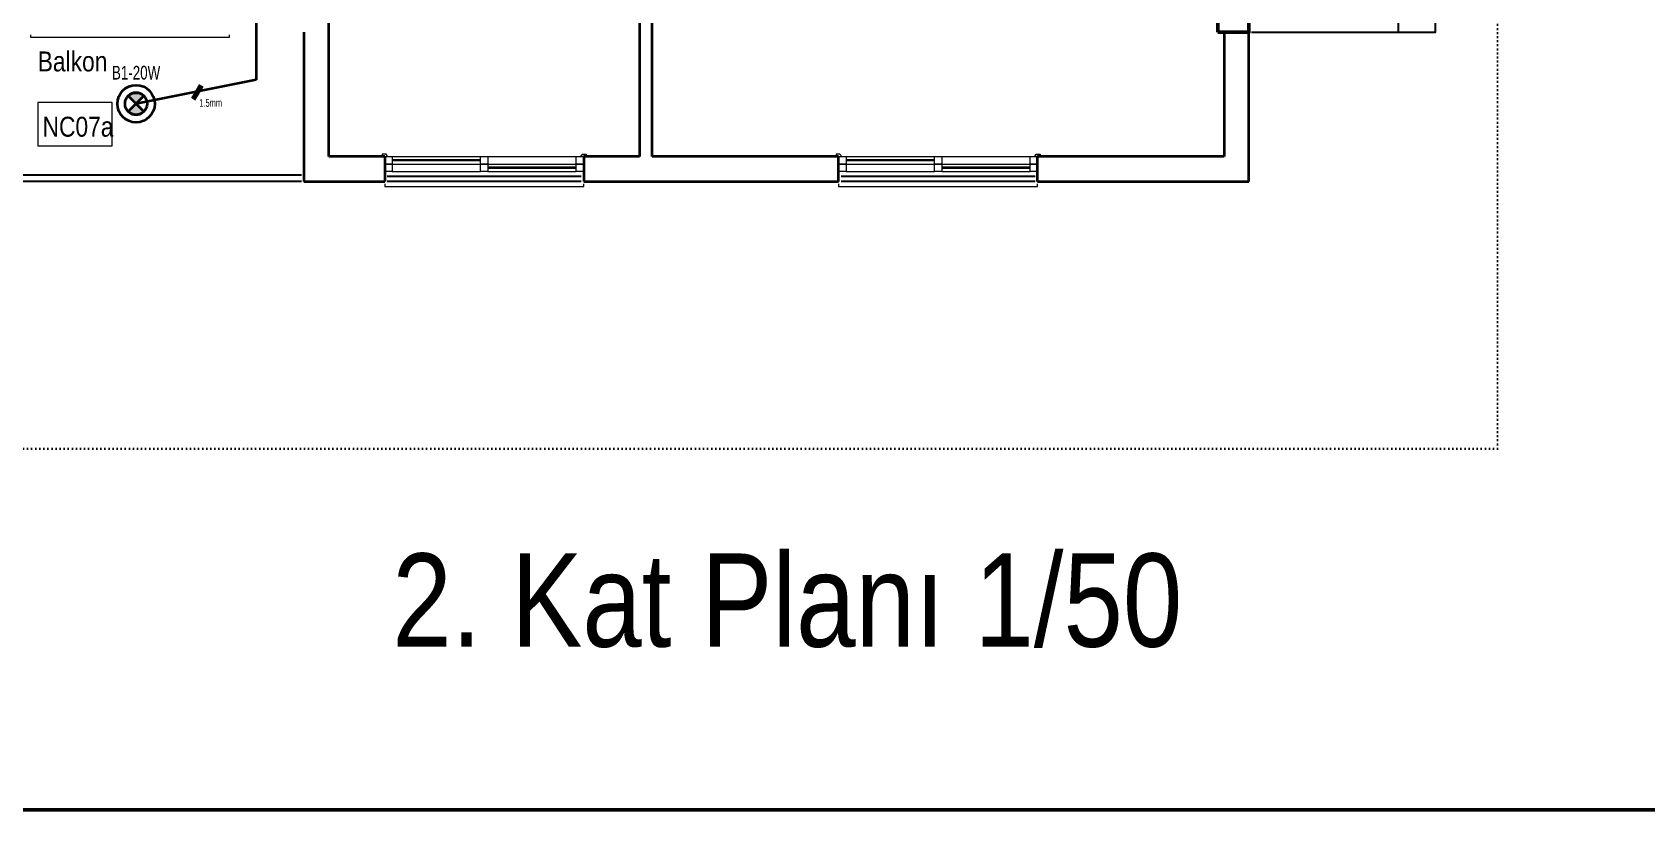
# Model space of a CAD drawing. Header units: millimetres. Extents: x 1811019 to 3717122, y -501178 to -243171.
# Drawn here: x 1866024 to 1867322, y -252390 to -251765 of the extents above; entities that cross this region are included whole.
import ezdxf
from ezdxf.enums import TextEntityAlignment as Align

# ---------------------------------------------------------------- set-up
doc = ezdxf.new("R2010")
doc.units = ezdxf.units.MM
for name, pattern in [('CONTINOUS', [0]), ('CONTINU', [0]), ('izdüşüm arka', [3.174999999999999, 0, -3.174999999999999])]:
    doc.linetypes.add(name, pattern=pattern)
for name, color, linetype, lineweight in [('a_ba', 6, 'Continuous', 50), ('a_doğrama', 251, 'Continuous', 20), ('a_duvar', 255, 'Continuous', 35), ('a_görünüş', 32, 'Continuous', 25), ('a_görünüş_ince', 8, 'Continuous', 20), ('a_izdüşüm_arka', 255, 'izdüşüm arka', 30), ('a_not_mahal', 253, 'Continuous', 5), ('a_not_text', 7, 'Continuous', 13), ('a_çerçeve_line', 7, 'Continuous', 50), ('Aydınlatma', 4, 'CONTINOUS', 35), ('Aydınlatma_', 3, 'Continuous', 40), ('Priz', 6, 'CONTINOUS', 40)]:
    doc.layers.add(name, color=color, linetype=linetype, lineweight=lineweight)
doc.styles.add('Grupcad', font='arial.ttf', dxfattribs={"width": 0.7})
doc.styles.add('OL', font='tsimplex.shx', dxfattribs={"width": 0.8, "height": 12})
doc.styles.get("Standard").update_dxf_attribs({"font": 'ARIALN.TTF'})

# ---------------------------------------------------------------- blocks, each defined once
blk = doc.blocks.new('160p')
at = {"layer": 'a_doğrama', "color": 251}
for points in [[(-5.999925318639725, -6), (-5.999925318639725, 0), (-11.99992531863973, 0), (-11.99992531863973, -6)], [(7.46813602745533e-05, -6), (7.46813602745533e-05, 0), (-5.999925318639725, 0), (-5.999925318639725, -6)], [(-5.999925318639725, -83), (-5.999925318639725, -77), (-11.99992531863973, -77), (-11.99992531863973, -83)], [(7.46813602745533e-05, -83), (7.46813602745533e-05, -77), (-5.999925318639725, -77), (-5.999925318639725, -83)], [(-5.999925318639725, -160), (-5.999925318639725, -154), (-11.99992531863973, -154), (-11.99992531863973, -160)], [(7.46813602745533e-05, -160), (7.46813602745533e-05, -154), (-5.999925318639725, -154), (-5.999925318639725, -160)]]:
    blk.add_lwpolyline(points, close=True, dxfattribs=at)
for points in [[(2.000037341145799, -1.000074680894613), (2.00014936318621, 1.999925318174064), (0.0001493635354563594, 1.999999999068677), (0, -1.999999998137355), (1.000000001280569, -2.000037338584661), (2.000037341145799, -1.000074680894613)], [(-9.499925318639725, -6), (-9.499925318639725, -77)], [(-8.499925318639725, -6), (-8.499925318639725, -77)], [(-3.499925318639725, -83), (-3.499925318639725, -154)], [(-2.499925318639725, -83), (-2.499925318639725, -154)], [(2.000037341145799, -158.9999253191054), (2.00014936318621, -161.9999253181741), (0.0001493635354563594, -161.9999999990687), (0, -158.0000000018626), (1.000000001280569, -157.9999626614153), (2.000037341145799, -158.9999253191054)]]:
    blk.add_lwpolyline(points, dxfattribs=at)
at = {"layer": 'a_görünüş_ince', "color": 251}
for points in [[(-21.99992531829048, -160), (-23.99992531829048, -160), (-23.99992531805765, 0), (-21.99992531805765, 0)], [(-11.99992531863973, -77), (-11.99992531863973, -6)], [(-5.999925318639725, -77), (-5.999925318639725, -6)], [(-5.999925318639725, -77), (-5.999925318639725, -6)], [(7.46813602745533e-05, -77), (7.46813602745533e-05, -6)], [(-11.99992531863973, -154), (-11.99992531863973, -83)], [(-5.999925318639725, -154), (-5.999925318639725, -83)], [(-5.999925318639725, -154), (-5.999925318639725, -83)], [(7.46813602745533e-05, -154), (7.46813602745533e-05, -83)]]:
    blk.add_lwpolyline(points, dxfattribs=at)
blk = doc.blocks.new('B1-20W')
at = {"layer": 'Aydınlatma', "linetype": 'CONTINU'}
h = blk.add_hatch(color=1, dxfattribs=at)
edge = h.paths.add_edge_path()
edge.add_arc((-1.164153218269348e-10, 1.891748979687691e-10), 8.90954544273853, 44.99999999941044, 135.0000000005896)
edge.add_line((-6.300000000046566, 6.299999999959255), (6.300000000046566, -6.30000000007567))
edge.add_arc((-1.164153218269348e-10, -1.891748979687691e-10), 8.90954544273853, 224.9999999994104, 315.0000000005896, ccw=False)
edge.add_line((-6.299999999930151, -6.299999999959255), (6.299999999930151, 6.299999999959255))
at = {"layer": 'Aydınlatma', "color": 1, "linetype": 'CONTINU'}
for p, q in [((-6.300000000046566, 6.299999999959255), (6.300000000046566, -6.30000000007567)), ((6.299999999930151, 6.299999999959255), (-6.299999999930151, -6.299999999959255))]:
    blk.add_line(p, q, dxfattribs=at)
at = {"layer": 'Aydınlatma', "color": 4, "linetype": 'CONTINU'}
blk.add_circle((-2.91038304567337e-11, -2.91038304567337e-11), 15, dxfattribs=at)
at = {"layer": 'Aydınlatma', "color": 1, "linetype": 'CONTINU'}
blk.add_circle((0, -2.91038304567337e-11), 8.909545442950497, dxfattribs=at)
for centre, start, end in [((-1.164153218269348e-10, 1.891748979687691e-10), 44.99999999928148, 135.0000000007185), ((-1.164153218269348e-10, -1.891748979687691e-10), 224.9999999992815, 315.0000000007185)]:
    blk.add_arc(centre, 8.90954544273853, start, end, dxfattribs=at)
at = {"layer": 'Aydınlatma', "linetype": 'CONTINU', "style": 'Grupcad', "width": 0.7, "flags": 8}
blk.add_attdef('B1-20W', text='', height=11, dxfattribs=at).set_placement((-2.91038304567337e-11, 24.9999999999709), align=Align.MIDDLE_CENTER)

msp = doc.modelspace()

# ---------------------------------------------------------------- linework, layer by layer
at = {"layer": 'a_ba', "color": 253}
msp.add_lwpolyline([(1866977.710147536, -251764.7909967864), (1867002.710147536, -251764.7909967864), (1867002.710147536, -251694.7909967864), (1866977.710147536, -251694.7909967864)], close=True, dxfattribs=at)
at = {"layer": 'a_duvar'}
for p, q in [((1866522.710156701, -251864.7909963957), (1866522.710156701, -251494.7909963957)), ((1866262.710156701, -251864.7909963957), (1866262.7101567, -251504.7909963957)), ((1866512.710156701, -251504.7909963957), (1866512.710156701, -251864.7909963957)), ((1866242.710156701, -251764.7909963957), (1866242.710156701, -251884.7909963957)), ((1866982.710147536, -251764.7909967864), (1866982.710147536, -251864.7909963957)), ((1867002.710147536, -251884.7909963957), (1867002.710147537, -251764.7909963957)), ((1866307.710156701, -251864.7909962752), (1866262.710156701, -251864.7909962752)), ((1866512.710156701, -251864.7909962752), (1866467.710156701, -251864.7909962752)), ((1866672.710152118, -251864.7909962752), (1866522.710156701, -251864.7909962752)), ((1866982.710147536, -251864.7909962752), (1866832.710152118, -251864.7909962752)), ((1866242.710156701, -251884.7909963823), (1866307.710156701, -251884.7909963823)), ((1866467.710156701, -251884.7909963823), (1866672.710152118, -251884.7909963823)), ((1866832.710152118, -251884.7909963823), (1867002.710147537, -251884.7909963823))]:
    msp.add_line(p, q, dxfattribs=at)
for points in [[(1866307.710156701, -251864.7909962752), (1866307.710156701, -251884.7909963823)], [(1866467.710156701, -251864.7909962752), (1866467.710156701, -251884.7909963823)], [(1866672.710152118, -251884.7909963823), (1866672.710152118, -251864.7909963823)], [(1866832.710152118, -251884.7909963823), (1866832.710152118, -251864.7909963823)]]:
    msp.add_lwpolyline(points, dxfattribs=at)
at = {"layer": 'a_görünüş', "color": 251}
msp.add_lwpolyline([(1867122.710147536, -251764.7909963957), (1867152.710147536, -251764.7909963957), (1867152.710147536, -251734.7909963957), (1867122.710147536, -251734.7909963957)], close=True, dxfattribs=at)
for points in [[(1867004.710147537, -251764.7909963957), (1867122.710147536, -251764.7909963957)], [(1866240.710156701, -251879.7909963822), (1865999.710156701, -251879.7909963822)], [(1866465.710156701, -251880.7909963811), (1866309.716330699, -251880.7910028101)], [(1866830.710152118, -251880.7909963811), (1866674.716326117, -251880.7910028101)], [(1866240.710156701, -251884.7909963822), (1865999.710156701, -251884.7909963822)], [(1866465.710156701, -251884.7909963823), (1866309.716330699, -251884.7910028925)], [(1866830.710152118, -251884.7909963823), (1866674.716326117, -251884.7910028925)]]:
    msp.add_lwpolyline(points, dxfattribs=at)
at = {"layer": 'a_izdüşüm_arka'}
msp.add_lwpolyline([(1864722.710147537, -249649.7909963956), (1867202.710147536, -249649.7909963956), (1867202.710147536, -252099.7909963957), (1864722.710147537, -252099.7909963957)], close=True, dxfattribs=at)
at = {"layer": 'a_not_mahal'}
msp.add_lwpolyline([(1866088.586277152, -251821.2469712613), (1866028.586277152, -251821.2469712613), (1866028.586277152, -251856.2469712613), (1866088.586277152, -251856.2469712613)], close=True, dxfattribs=at)
at = {"layer": 'a_çerçeve_line'}
msp.add_lwpolyline([(1872123.904255825, -252390.0067592915), (1872123.904255825, -249390.0067592915), (1853005.390146533, -249390.0067592915), (1853005.390146533, -252390.0067592915)], close=True, dxfattribs=at)
at = {"layer": 'Aydınlatma'}
for p, q in [((1866204.390298552, -251733.7909955023), (1866204.390298552, -251802.9152749645)), ((1866204.390298552, -251802.9152749645), (1866107.710156701, -251822.290995942))]:
    msp.add_line(p, q, dxfattribs=at)
at = {"layer": 'Aydınlatma', "color": 3}
for p, q in [((1866159.347502175, -251807.0765564193), (1866152.752953077, -251818.1297144871)), ((1866161.06504292, -251808.1012777431), (1866154.470493821, -251819.1544358109))]:
    msp.add_line(p, q, dxfattribs=at)

# ---------------------------------------------------------------- block references
at = {"layer": 'a_duvar', "xscale": -1, "rotation": 270}
for p in [(1866182.710156701, -251744.791071301), (1866467.710156701, -251864.791070957), (1866832.710152119, -251864.7910710641)]:
    msp.add_blockref('160p', p, dxfattribs=at)
at = {"layer": 'Aydınlatma', "linetype": 'CONTINU'}
ref = msp.add_blockref('B1-20W', (1866107.710156701, -251822.2909959422), dxfattribs=at)
ref.add_attrib('B1-20W', 'B1-20W', dxfattribs={"layer": 'Aydınlatma_', "color": 4, "linetype": 'Continuous', "height": 11, "style": 'Grupcad', "width": 0.7}).set_placement((1866107.710156701, -251797.2909959422), align=Align.MIDDLE_CENTER)

# ---------------------------------------------------------------- texts
at = {"layer": 'a_not_mahal'}
msp.add_text('Balkon', height=16, dxfattribs=at).set_placement((1866028.586277152, -251796.2469712615))
msp.add_text('NC07a', height=16, rotation=359.9999974912192, dxfattribs=at).set_placement((1866061.01038123, -251848.7469714252), align=Align.CENTER)
at = {"layer": 'a_not_text'}
msp.add_text('2. Kat Planı 1/50 ', height=75, dxfattribs=at).set_placement((1866313.805874208, -252258.93023588))
at = {"layer": 'Priz', "color": 3, "linetype": 'CONTINU', "ltscale": 0.7, "style": 'OL', "width": 0.7}
msp.add_text('1.5mm', height=6.4, rotation=359.9999999999795, dxfattribs=at).set_placement((1866158.532089576, -251824.7483727221))

doc.saveas('drawing.dxf')
